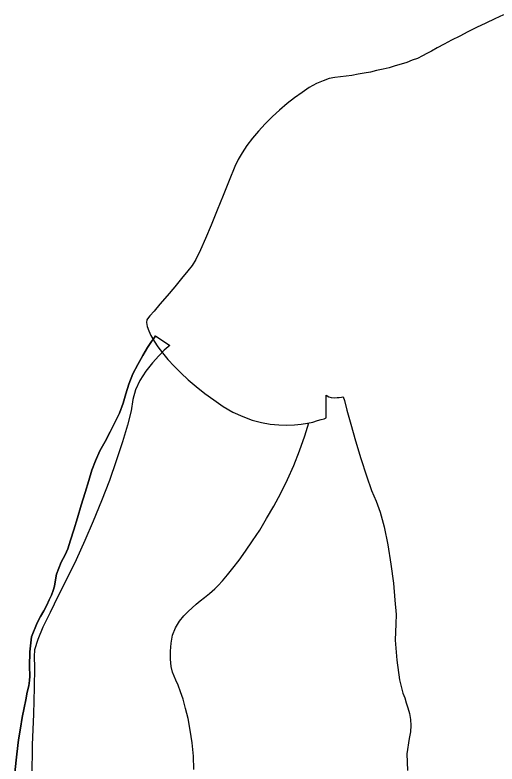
# Model space of a CAD drawing. Extents: x 141.92 to 143.05, y 60.08 to 61.86.
# Drawn here: x 142.0623 to 142.3424, y 61.1658 to 61.6012 of the extents above; entities that cross this region are included whole.
import ezdxf

# ---------------------------------------------------------------- set-up
doc = ezdxf.new("R2010")
doc.units = 0
doc.layers.get('0').update_dxf_attribs({"linetype": 'CONTINUOUS'})

msp = doc.modelspace()

# ---------------------------------------------------------------- linework, layer by layer
at = {"linetype": 'CONTINUOUS'}
for points in [[(142.34614, 61.60119), (142.3411, 61.59889), (142.33584, 61.59636), (142.33059, 61.59384), (142.32554, 61.59132), (142.32071, 61.5888), (142.31588, 61.58648), (142.31167, 61.58417), (142.30769, 61.58207), (142.30432, 61.58018), (142.30159, 61.57871), (142.29907, 61.57745), (142.29613, 61.57598), (142.29318, 61.57493), (142.29003, 61.57366), (142.28668, 61.57261), (142.28331, 61.57156), (142.27974, 61.57051), (142.27616, 61.56968), (142.27239, 61.56883), (142.26881, 61.56799), (142.26524, 61.56736), (142.26167, 61.56673), (142.2581, 61.56611), (142.25473, 61.56568), (142.25137, 61.56526), (142.24822, 61.56484), (142.24486, 61.56421), (142.24128, 61.56295), (142.2375, 61.56127), (142.2333, 61.55896), (142.22909, 61.55622), (142.22469, 61.55307), (142.22048, 61.54972), (142.21607, 61.54593), (142.21187, 61.54215), (142.20766, 61.53795), (142.20388, 61.53375), (142.20031, 61.52954), (142.19694, 61.52534), (142.19421, 61.52114), (142.19191, 61.51714), (142.19001, 61.51315), (142.18665, 61.50495), (142.18329, 61.49634), (142.17972, 61.48773), (142.17635, 61.47911), (142.17299, 61.47134), (142.17005, 61.46461), (142.16732, 61.45915), (142.16522, 61.45557), (142.1627, 61.45242), (142.15913, 61.44801), (142.15513, 61.44318), (142.15072, 61.43793), (142.14651, 61.43309), (142.14316, 61.4291), (142.14064, 61.42637), (142.13979, 61.42532), (142.13895, 61.42405), (142.13874, 61.42237), (142.13916, 61.42007), (142.14, 61.41754), (142.14126, 61.41481), (142.14316, 61.41166), (142.14526, 61.4083), (142.14799, 61.40473), (142.15114, 61.40094), (142.15471, 61.39716), (142.1587, 61.39316), (142.16291, 61.38917), (142.16753, 61.38518), (142.17257, 61.38119), (142.17782, 61.3774), (142.18329, 61.37362), (142.18896, 61.37027), (142.19464, 61.36774), (142.2001, 61.36564), (142.20556, 61.36438), (142.2106, 61.36333), (142.21565, 61.36291), (142.22027, 61.3627), (142.22469, 61.36291), (142.22867, 61.36333), (142.23225, 61.36396), (142.2354, 61.36459), (142.23813, 61.36543), (142.24023, 61.36606), (142.24191, 61.36648), (142.24276, 61.3669), (142.24318, 61.36711), (142.24318, 61.38014), (142.24465, 61.3793), (142.24611, 61.37887), (142.2478, 61.37867), (142.24948, 61.37887), (142.25074, 61.37887), (142.252, 61.37909), (142.25284, 61.3793), (142.25305, 61.3793), (142.25368, 61.3772), (142.25515, 61.37152), (142.25747, 61.36333), (142.2602, 61.35366), (142.26335, 61.34337), (142.2665, 61.33328), (142.26944, 61.32487), (142.27217, 61.31857), (142.27449, 61.31226), (142.27679, 61.30366), (142.27889, 61.29314), (142.28079, 61.28201), (142.28226, 61.27087), (142.2831, 61.26099), (142.28373, 61.2528), (142.28352, 61.24734), (142.28331, 61.23788), (142.28415, 61.22611), (142.28583, 61.21477), (142.28773, 61.20699), (142.28878, 61.20426), (142.28961, 61.20132), (142.29066, 61.19838), (142.2915, 61.19522), (142.29213, 61.19165), (142.29235, 61.18829), (142.29213, 61.18451), (142.2913, 61.18073), (142.29003, 61.17169), (142.29045, 61.16202)], [(142.06226, 61.16097), (142.06331, 61.17148), (142.06436, 61.17988), (142.06541, 61.18661), (142.06646, 61.19291), (142.06751, 61.19838), (142.06856, 61.20321), (142.0694, 61.20762), (142.07024, 61.21119), (142.07066, 61.21434), (142.07087, 61.21687), (142.07066, 61.22275), (142.07087, 61.23095), (142.07192, 61.23977), (142.07507, 61.24797), (142.07717, 61.25154), (142.07906, 61.2549), (142.08075, 61.25806), (142.08222, 61.26121), (142.08348, 61.26394), (142.08453, 61.26667), (142.08515, 61.26919), (142.08558, 61.27171), (142.08642, 61.27613), (142.08768, 61.2797), (142.08915, 61.28306), (142.09146, 61.28747), (142.09294, 61.29084), (142.09462, 61.29587), (142.0965, 61.30197), (142.09861, 61.30891), (142.10071, 61.31626), (142.10302, 61.32362), (142.10512, 61.33055), (142.10701, 61.33664), (142.10911, 61.34211), (142.11163, 61.34778), (142.11458, 61.35324), (142.11751, 61.35891), (142.12025, 61.36438), (142.12298, 61.36984), (142.12508, 61.37552), (142.12677, 61.38098), (142.12845, 61.38666), (142.13075, 61.39254), (142.1337, 61.398), (142.13664, 61.40325), (142.13937, 61.40788), (142.14169, 61.41145), (142.14336, 61.41376), (142.14399, 61.4146), (142.15219, 61.40913), (142.15135, 61.4083), (142.14904, 61.4064), (142.14589, 61.40304), (142.1421, 61.39905), (142.13832, 61.39421), (142.13475, 61.38876), (142.13223, 61.38329), (142.13075, 61.37762), (142.1297, 61.3711), (142.1276, 61.3627), (142.12466, 61.35303), (142.12109, 61.34211), (142.1171, 61.33055), (142.11248, 61.31878), (142.10764, 61.30701), (142.10281, 61.29567), (142.09777, 61.28453), (142.09251, 61.27381), (142.08726, 61.26351), (142.08263, 61.25385), (142.07843, 61.24545), (142.07549, 61.23809), (142.0736, 61.23221), (142.07339, 61.22821), (142.0736, 61.22191), (142.07339, 61.21036), (142.07297, 61.1948), (142.07234, 61.17694), (142.07213, 61.15845)], [(142.14399, 61.4146), (142.14336, 61.41376), (142.14169, 61.41145), (142.13937, 61.40788), (142.13664, 61.40325), (142.1337, 61.398), (142.13075, 61.39254), (142.12845, 61.38666), (142.12677, 61.38098), (142.12508, 61.37552), (142.12298, 61.36984), (142.12025, 61.36438), (142.11751, 61.35891), (142.11458, 61.35324), (142.11163, 61.34778), (142.10911, 61.34211), (142.10701, 61.33664), (142.10512, 61.33055), (142.10302, 61.32362), (142.10071, 61.31626), (142.09861, 61.30891), (142.0965, 61.30197), (142.09462, 61.29587), (142.09294, 61.29084), (142.09146, 61.28747), (142.08915, 61.28306), (142.08768, 61.2797), (142.08642, 61.27613), (142.08558, 61.27171), (142.08515, 61.26919), (142.08453, 61.26667), (142.08348, 61.26394), (142.08222, 61.26121), (142.08075, 61.25806), (142.07906, 61.2549), (142.07717, 61.25154), (142.07507, 61.24797), (142.07192, 61.23977), (142.07087, 61.23095), (142.07066, 61.22275), (142.07087, 61.21687), (142.07066, 61.21434), (142.07024, 61.21119), (142.0694, 61.20762), (142.06856, 61.20321), (142.06751, 61.19838), (142.06646, 61.19291), (142.06541, 61.18661), (142.06436, 61.17988), (142.06331, 61.17148), (142.06226, 61.16097)], [(142.16627, 61.16265), (142.16606, 61.17043), (142.16522, 61.17821), (142.16417, 61.18556), (142.16291, 61.19228), (142.16143, 61.19817), (142.15996, 61.20342), (142.15849, 61.20784), (142.15703, 61.21162), (142.15576, 61.21456), (142.15471, 61.21687), (142.15387, 61.21918), (142.15303, 61.22254), (142.15261, 61.22674), (142.15261, 61.23137), (142.15303, 61.23599), (142.15387, 61.24062), (142.15555, 61.24502), (142.15786, 61.24881), (142.16038, 61.25196), (142.16291, 61.25448), (142.16522, 61.25658), (142.16753, 61.25869), (142.16984, 61.26058), (142.17237, 61.26268), (142.1753, 61.26499), (142.17845, 61.26772), (142.18035, 61.26961), (142.18287, 61.27234), (142.18581, 61.2757), (142.18896, 61.2797), (142.19253, 61.28432), (142.19631, 61.28957), (142.20031, 61.29546), (142.20451, 61.30176), (142.2085, 61.30848), (142.2127, 61.31563), (142.2167, 61.3232), (142.22069, 61.33118), (142.22427, 61.33937), (142.22762, 61.34778), (142.23077, 61.3566), (142.23311, 61.36413)]]:
    msp.add_lwpolyline(points, dxfattribs=at)

doc.saveas('drawing.dxf')
